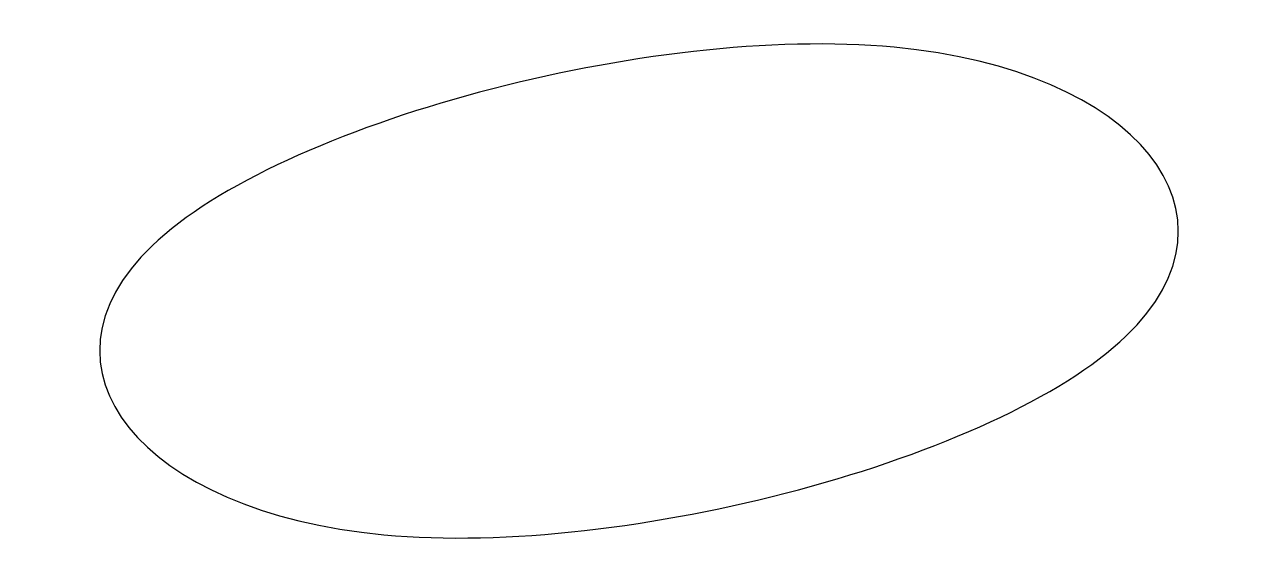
# Model space of a CAD drawing. Extents: x -13.7 to 13.7, y -6 to 6.
import ezdxf

# ---------------------------------------------------------------- set-up
doc = ezdxf.new("R2010")
doc.units = 0
doc.layers.add('s001-#def-active-grp', color=7, linetype='CONTINUOUS')

msp = doc.modelspace()

# ---------------------------------------------------------------- linework, layer by layer
at = {"layer": 's001-#def-active-grp', "color": 7, "linetype": 'CONTINUOUS', "lineweight": 30, "true_color": 0x000000}
for points in [[(5.703, 5.457), (0.259, 5.965), (-8.036, 3.743), (-10.888, 1.014)], [(10.888, -1.014), (13.74, 1.714), (11.147, 4.95), (5.703, 5.457)], [(-10.888, 1.014), (-13.74, -1.714), (-11.147, -4.95), (-5.703, -5.457)], [(-5.703, -5.457), (-0.259, -5.965), (8.036, -3.743), (10.888, -1.014)]]:
    msp.add_open_spline(points, degree=3, dxfattribs=at)

doc.saveas('drawing.dxf')
